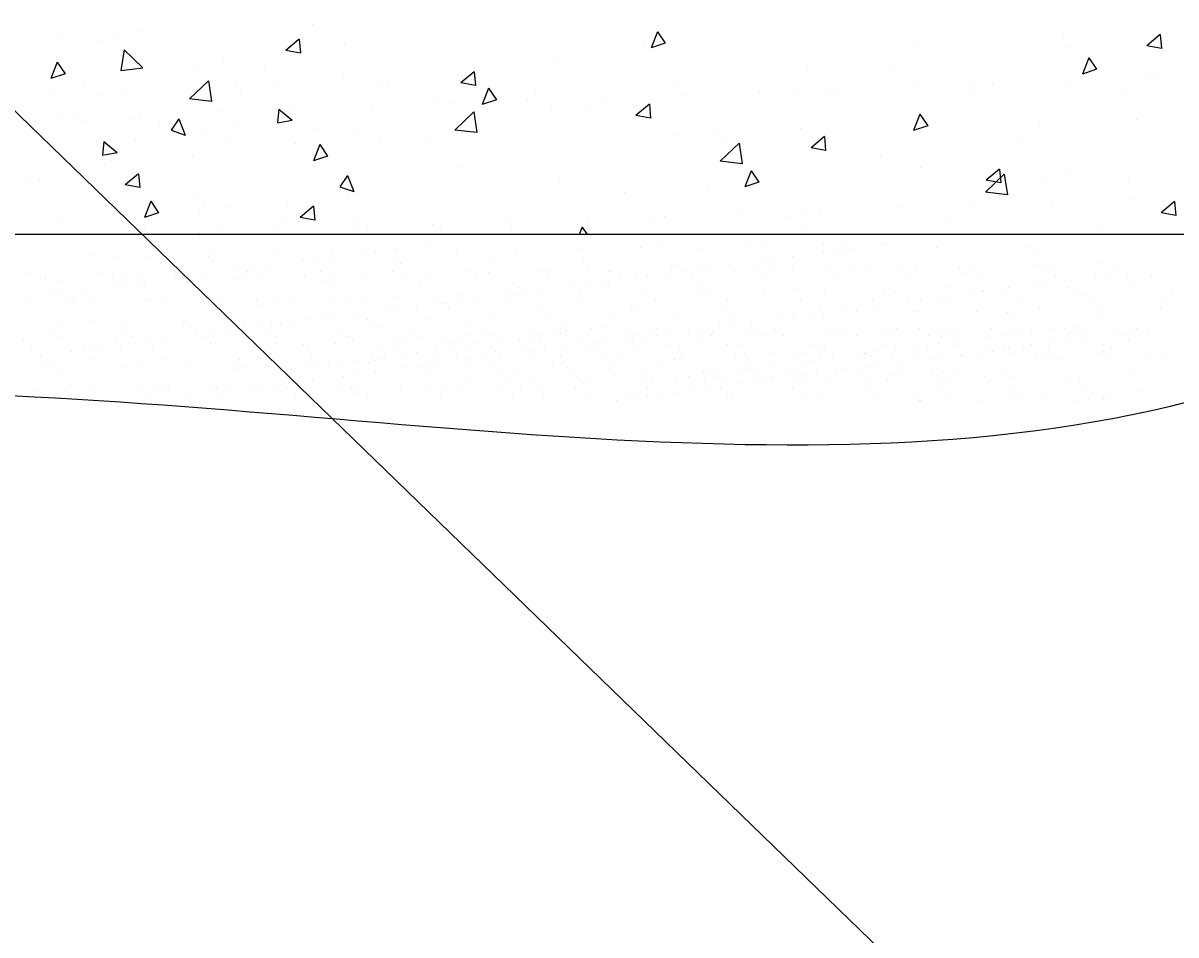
# Model space of a CAD drawing. Header units: millimetres. Extents: x 3165 to 3759, y 1184 to 1604.
# Drawn here: x 3429.65 to 3479.17, y 1354.75 to 1393.93 of the extents above; entities that cross this region are included whole.
import ezdxf

# ---------------------------------------------------------------- set-up
doc = ezdxf.new("R2010")
doc.units = ezdxf.units.MM
doc.layers.get('DEFPOINTS').update_dxf_attribs({"lineweight": 18})
doc.layers.add('1', color=1, linetype='Continuous', lineweight=18, true_color=0xff0000)
doc.layers.add('2', color=2, linetype='Continuous', lineweight=18, true_color=0xffff00)
doc.layers.add('LAYER2', color=2, linetype='Continuous', lineweight=25)
doc.styles.add('HZ', font='txt.shx', dxfattribs={"width": 0.67, "bigfont": 'hztxt.shx'})
doc.dimstyles.new('STANDARD$0', dxfattribs={"dimtxt": 3.5, "dimasz": 2.5, "dimexe": 1.25, "dimexo": 0.625, "dimtad": 1, "dimdec": 4, "dimdsep": 46, "dimtxsty": 'HZ', "dimcen": 2.5, "dimdle": 5, "dimadec": 0, "dimazin": 0, "dimtfac": 1, "dimtmove": 0, "dimatfit": 3, "dimfxl": 0, "dimtolj": 1, "dimlwd": -1, "dimlwe": -1, "dimarcsym": 0})

# ---------------------------------------------------------------- blocks, each defined once
blk = doc.blocks.new('*D50')
at = {"layer": 'DEFPOINTS', "color": 0, "transparency": 16777216}
for p in [(3461.165, 1404.864), (3480.84, 1384.817), (3507.28, 1384.817)]:
    blk.add_point(p, dxfattribs=at)
at = {"layer": 'LAYER2', "color": 0, "transparency": 16777216}
for p, q in [((3461.79, 1404.864), (3508.78, 1404.864)), ((3507.28, 1402.864), (3507.28, 1386.817)), ((3481.465, 1384.817), (3508.78, 1384.817))]:
    blk.add_line(p, q, dxfattribs=at)
for points in [[(3506.946, 1402.864), (3507.613, 1402.864), (3507.28, 1404.864)], [(3506.946, 1386.817), (3507.613, 1386.817), (3507.28, 1384.817)]]:
    blk.add_solid(points, dxfattribs=at)
at = {"layer": 'LAYER2', "color": 0, "transparency": 16777216, "insert": (3504.905, 1392.498), "char_height": 3.5, "attachment_point": 5, "rotation": 90, "style": 'HZ'}
blk.add_mtext('\\A1;600', dxfattribs=at)

msp = doc.modelspace()

# ---------------------------------------------------------------- linework, layer by layer
at = {"layer": '1'}
for p, q in [((3434.797, 1393.584), (3434.797, 1393.584)), ((3442.066, 1393.88), (3442.066, 1393.88)), ((3431.182, 1393.46), (3431.182, 1393.46)), ((3432.99, 1393.181), (3432.99, 1393.181)), ((3433.672, 1393.344), (3433.672, 1393.344)), ((3433.672, 1393.344), (3433.672, 1393.344)), ((3441.512, 1393.233), (3440.937, 1392.752)), ((3441.512, 1393.233), (3441.564, 1392.635)), ((3456.899, 1393.558), (3456.63, 1392.858)), ((3456.899, 1393.558), (3457.234, 1393.06)), ((3474.364, 1393.485), (3474.364, 1393.485)), ((3478.494, 1393.434), (3477.919, 1392.953)), ((3478.494, 1393.434), (3478.546, 1392.836)), ((3433.989, 1392.779), (3433.851, 1391.89)), ((3433.989, 1392.779), (3433.851, 1391.89)), ((3433.989, 1392.779), (3434.801, 1392)), ((3433.989, 1392.779), (3434.801, 1392)), ((3441.564, 1392.635), (3440.937, 1392.751)), ((3443.472, 1393.041), (3443.472, 1393.041)), ((3443.472, 1393.041), (3443.472, 1393.041)), ((3456.303, 1392.955), (3456.303, 1392.955)), ((3457.234, 1393.06), (3456.63, 1392.858)), ((3467.985, 1393.043), (3467.985, 1393.043)), ((3474.438, 1392.876), (3474.438, 1392.876)), ((3478.546, 1392.836), (3477.919, 1392.953)), ((3431.117, 1392.251), (3430.848, 1391.551)), ((3431.117, 1392.251), (3431.452, 1391.753)), ((3438.241, 1392.424), (3438.241, 1392.424)), ((3452.483, 1392.469), (3452.483, 1392.469)), ((3475.427, 1392.438), (3475.158, 1391.738)), ((3475.427, 1392.438), (3475.762, 1391.94)), ((3431.452, 1391.753), (3430.848, 1391.551)), ((3433.851, 1391.89), (3434.801, 1392)), ((3433.851, 1391.89), (3434.801, 1392)), ((3436.954, 1391.937), (3436.954, 1391.937)), ((3440.027, 1391.884), (3440.027, 1391.884)), ((3440.027, 1391.884), (3440.027, 1391.884)), ((3443.407, 1391.77), (3443.407, 1391.77)), ((3449.033, 1391.839), (3448.458, 1391.357)), ((3449.033, 1391.839), (3449.084, 1391.241)), ((3463.359, 1391.894), (3463.359, 1391.894)), ((3466.973, 1392.018), (3466.973, 1392.018)), ((3475.762, 1391.94), (3475.158, 1391.738)), ((3478.402, 1391.632), (3478.402, 1391.632)), ((3432.297, 1391.263), (3432.297, 1391.263)), ((3437.614, 1391.447), (3436.802, 1390.668)), ((3437.614, 1391.447), (3437.751, 1390.557)), ((3438.755, 1391.355), (3438.755, 1391.355)), ((3438.755, 1391.355), (3438.755, 1391.355)), ((3440.572, 1391.236), (3440.572, 1391.236)), ((3440.572, 1391.236), (3440.572, 1391.236)), ((3444.96, 1391.281), (3444.96, 1391.281)), ((3445.297, 1391.363), (3445.297, 1391.363)), ((3449.084, 1391.241), (3448.457, 1391.357)), ((3448.912, 1391.487), (3448.912, 1391.487)), ((3449.646, 1391.131), (3449.376, 1390.431)), ((3449.646, 1391.131), (3449.981, 1390.633)), ((3457.623, 1391.299), (3457.623, 1391.299)), ((3467.961, 1391.185), (3467.961, 1391.185)), ((3470.286, 1391.317), (3470.286, 1391.317)), ((3471.29, 1391.303), (3471.29, 1391.303)), ((3474.619, 1391.422), (3474.619, 1391.422)), ((3477.948, 1391.54), (3477.948, 1391.54)), ((3430.85, 1390.957), (3430.85, 1390.957)), ((3432.97, 1390.83), (3432.97, 1390.83)), ((3432.97, 1390.83), (3432.97, 1390.83)), ((3433.876, 1390.853), (3433.876, 1390.853)), ((3433.876, 1390.853), (3433.876, 1390.853)), ((3437.751, 1390.557), (3436.801, 1390.668)), ((3438.993, 1390.874), (3438.993, 1390.874)), ((3449.98, 1390.633), (3449.376, 1390.431)), ((3451.316, 1390.592), (3451.316, 1390.592)), ((3451.656, 1390.892), (3451.656, 1390.892)), ((3454.645, 1390.711), (3454.645, 1390.711)), ((3457.974, 1390.829), (3457.974, 1390.829)), ((3461.303, 1390.948), (3461.303, 1390.948)), ((3462.9, 1391.058), (3462.9, 1391.058)), ((3464.319, 1390.91), (3464.319, 1390.91)), ((3464.632, 1391.066), (3464.632, 1391.066)), ((3470.418, 1390.858), (3470.418, 1390.858)), ((3476.982, 1390.928), (3476.982, 1390.928)), ((3438, 1390.118), (3438, 1390.118)), ((3440.634, 1390.233), (3440.582, 1389.636)), ((3440.634, 1390.233), (3440.582, 1389.636)), ((3440.634, 1390.233), (3441.209, 1389.751)), ((3440.634, 1390.233), (3441.209, 1389.751)), ((3441.329, 1390.236), (3441.329, 1390.236)), ((3444.658, 1390.355), (3444.658, 1390.355)), ((3447.371, 1390.526), (3447.371, 1390.526)), ((3447.987, 1390.473), (3447.987, 1390.473)), ((3449.009, 1390.11), (3448.197, 1389.332)), ((3449.009, 1390.11), (3449.146, 1389.221)), ((3452.356, 1390.328), (3452.356, 1390.328)), ((3453.824, 1390.359), (3453.824, 1390.359)), ((3456.553, 1390.444), (3455.978, 1389.963)), ((3456.553, 1390.444), (3456.605, 1389.847)), ((3431.342, 1389.881), (3431.342, 1389.881)), ((3431.869, 1389.952), (3431.869, 1389.952)), ((3432.192, 1389.76), (3432.192, 1389.76)), ((3432.192, 1389.76), (3432.192, 1389.76)), ((3434.295, 1389.797), (3434.295, 1389.797)), ((3434.671, 1389.999), (3434.671, 1389.999)), ((3435.521, 1389.639), (3435.521, 1389.639)), ((3435.521, 1389.639), (3435.521, 1389.639)), ((3436.341, 1389.819), (3436.006, 1389.321)), ((3436.341, 1389.819), (3436.006, 1389.321)), ((3436.341, 1389.819), (3436.61, 1389.118)), ((3436.341, 1389.819), (3436.61, 1389.118)), ((3440.582, 1389.636), (3441.209, 1389.751)), ((3440.582, 1389.636), (3441.209, 1389.751)), ((3456.605, 1389.846), (3455.978, 1389.963)), ((3468.174, 1390.011), (3467.904, 1389.311)), ((3468.174, 1390.011), (3468.509, 1389.514)), ((3473.318, 1389.647), (3473.318, 1389.647)), ((3477.474, 1389.798), (3477.474, 1389.798)), ((3436.006, 1389.321), (3436.61, 1389.118)), ((3436.006, 1389.321), (3436.61, 1389.118)), ((3437.411, 1389.246), (3437.411, 1389.246)), ((3437.411, 1389.246), (3437.411, 1389.246)), ((3438.85, 1389.517), (3438.85, 1389.517)), ((3438.85, 1389.517), (3438.85, 1389.517)), ((3442.179, 1389.395), (3442.179, 1389.395)), ((3442.179, 1389.395), (3442.179, 1389.395)), ((3443.865, 1389.408), (3443.865, 1389.408)), ((3443.865, 1389.408), (3443.865, 1389.408)), ((3443.971, 1389.254), (3443.971, 1389.254)), ((3443.971, 1389.254), (3443.971, 1389.254)), ((3449.146, 1389.221), (3448.197, 1389.332)), ((3457.789, 1389.115), (3457.789, 1389.115)), ((3459.412, 1389.267), (3459.412, 1389.267)), ((3463.027, 1389.391), (3463.027, 1389.391)), ((3468.509, 1389.514), (3467.904, 1389.311)), ((3433.113, 1388.846), (3433.06, 1388.248)), ((3433.113, 1388.846), (3433.06, 1388.248)), ((3433.113, 1388.846), (3433.687, 1388.364)), ((3433.113, 1388.846), (3433.687, 1388.364)), ((3434.491, 1388.865), (3434.491, 1388.865)), ((3438.377, 1388.84), (3438.377, 1388.84)), ((3438.377, 1388.84), (3438.377, 1388.84)), ((3441.351, 1388.736), (3441.351, 1388.736)), ((3442.392, 1388.705), (3442.122, 1388.005)), ((3442.392, 1388.705), (3442.727, 1388.207)), ((3444.965, 1388.86), (3444.965, 1388.86)), ((3447.153, 1388.883), (3447.153, 1388.883)), ((3460.404, 1388.774), (3459.592, 1387.996)), ((3459.816, 1388.901), (3459.816, 1388.901)), ((3460.404, 1388.774), (3460.541, 1387.885)), ((3464.074, 1389.05), (3463.499, 1388.568)), ((3464.074, 1389.05), (3464.126, 1388.452)), ((3464.242, 1388.948), (3464.242, 1388.948)), ((3472.479, 1388.919), (3472.479, 1388.919)), ((3433.06, 1388.248), (3433.687, 1388.364)), ((3433.06, 1388.248), (3433.687, 1388.364)), ((3433.3, 1388.327), (3433.3, 1388.327)), ((3433.3, 1388.327), (3433.3, 1388.327)), ((3436.914, 1388.199), (3436.914, 1388.199)), ((3436.914, 1388.199), (3436.914, 1388.199)), ((3442.727, 1388.207), (3442.122, 1388.004)), ((3442.286, 1388.541), (3442.286, 1388.541)), ((3464.125, 1388.452), (3463.499, 1388.568)), ((3466.471, 1388.231), (3466.471, 1388.231)), ((3433.21, 1387.842), (3433.21, 1387.842)), ((3433.446, 1388.006), (3433.446, 1388.006)), ((3433.446, 1388.006), (3433.446, 1388.006)), ((3448.41, 1387.701), (3448.41, 1387.701)), ((3460.541, 1387.884), (3459.592, 1387.996)), ((3468.206, 1387.704), (3468.206, 1387.704)), ((3471.594, 1387.655), (3471.02, 1387.174)), ((3471.594, 1387.655), (3471.646, 1387.058)), ((3429.854, 1387.17), (3429.854, 1387.17)), ((3429.854, 1387.17), (3429.854, 1387.17)), ((3430.348, 1387.17), (3430.348, 1387.17)), ((3434.612, 1387.454), (3434.037, 1386.973)), ((3434.612, 1387.454), (3434.664, 1386.857)), ((3443.593, 1387.385), (3443.257, 1386.888)), ((3443.593, 1387.385), (3443.257, 1386.888)), ((3443.593, 1387.385), (3443.862, 1386.685)), ((3443.593, 1387.385), (3443.862, 1386.685)), ((3452.704, 1387.13), (3452.704, 1387.13)), ((3460.92, 1387.585), (3460.651, 1386.885)), ((3460.92, 1387.585), (3461.255, 1387.087)), ((3471.799, 1387.438), (3470.987, 1386.66)), ((3471.646, 1387.058), (3471.019, 1387.174)), ((3471.799, 1387.438), (3471.937, 1386.548)), ((3473.527, 1387.171), (3473.527, 1387.171)), ((3474.659, 1387.537), (3474.659, 1387.537)), ((3477.142, 1387.295), (3477.142, 1387.295)), ((3434.664, 1386.856), (3434.037, 1386.973)), ((3443.257, 1386.888), (3443.862, 1386.685)), ((3443.257, 1386.888), (3443.862, 1386.685)), ((3455.466, 1386.64), (3455.466, 1386.64)), ((3459.08, 1386.764), (3459.08, 1386.764)), ((3461.255, 1387.087), (3460.65, 1386.885)), ((3471.937, 1386.548), (3470.987, 1386.66)), ((3435.138, 1386.278), (3434.869, 1385.578)), ((3435.138, 1386.278), (3435.473, 1385.78)), ((3437.175, 1386.598), (3437.175, 1386.598)), ((3441.019, 1386.233), (3441.019, 1386.233)), ((3443.628, 1386.431), (3443.628, 1386.431)), ((3473.865, 1386.229), (3473.865, 1386.229)), ((3477.194, 1386.347), (3477.194, 1386.347)), ((3479.115, 1386.261), (3478.54, 1385.78)), ((3478.623, 1386.293), (3478.623, 1386.293)), ((3479.115, 1386.261), (3479.167, 1385.663)), ((3435.473, 1385.78), (3434.869, 1385.578)), ((3437.244, 1385.696), (3437.244, 1385.696)), ((3437.244, 1385.696), (3437.244, 1385.696)), ((3437.404, 1386.109), (3437.404, 1386.109)), ((3438.529, 1386.017), (3438.529, 1386.017)), ((3438.529, 1386.017), (3438.529, 1386.017)), ((3442.133, 1386.06), (3441.558, 1385.578)), ((3442.133, 1386.06), (3442.185, 1385.462)), ((3460.549, 1385.755), (3460.549, 1385.755)), ((3463.121, 1385.719), (3463.121, 1385.719)), ((3463.878, 1385.873), (3463.878, 1385.873)), ((3467.207, 1385.992), (3467.207, 1385.992)), ((3470.536, 1386.11), (3470.536, 1386.11)), ((3479.167, 1385.663), (3478.54, 1385.779)), ((3431.291, 1385.433), (3431.291, 1385.433)), ((3440.858, 1385.569), (3440.858, 1385.569)), ((3440.858, 1385.569), (3440.858, 1385.569)), ((3442.184, 1385.462), (3441.558, 1385.578)), ((3441.573, 1385.404), (3441.573, 1385.404)), ((3441.573, 1385.404), (3441.573, 1385.404)), ((3443.903, 1385.162), (3443.903, 1385.162)), ((3443.954, 1385.45), (3443.954, 1385.45)), ((3447.232, 1385.28), (3447.232, 1385.28)), ((3447.592, 1385.188), (3447.592, 1385.188)), ((3450.561, 1385.399), (3450.561, 1385.399)), ((3453.666, 1385.158), (3453.545, 1384.842)), ((3453.666, 1385.158), (3453.879, 1384.842)), ((3453.891, 1385.517), (3453.891, 1385.517)), ((3456.617, 1385.468), (3456.617, 1385.468)), ((3457.22, 1385.636), (3457.22, 1385.636)), ((3462.525, 1385.604), (3462.525, 1385.604)), ((3469.279, 1385.486), (3469.279, 1385.486)), ((3379.36, 1384.864), (3444.942, 1384.864)), ((3379.36, 1384.864), (3480.84, 1384.864)), ((3434.877, 1385.021), (3434.877, 1385.021)), ((3434.877, 1385.021), (3434.877, 1385.021)), ((3437.245, 1384.925), (3437.245, 1384.925)), ((3437.987, 1385.043), (3437.987, 1385.043)), ((3440.574, 1385.043), (3440.574, 1385.043)), ((3444.463, 1385.074), (3444.463, 1385.074)), ((3450.65, 1385.061), (3450.65, 1385.061)), ((3454.045, 1385.02), (3454.045, 1385.02)), ((3463.312, 1385.079), (3463.312, 1385.079)), ((3475.975, 1385.097), (3475.975, 1385.097))]:
    msp.add_line(p, q, dxfattribs=at)
at = {"layer": '2', "ltscale": 0.5}
msp.add_line((3400.192, 1418.309), (3478.132, 1342.834), dxfattribs=at)
at = {"layer": '2'}
for p, q in [((3445.617, 1384.228), (3445.617, 1384.228)), ((3445.617, 1384.228), (3445.617, 1384.228)), ((3446.975, 1384.407), (3446.975, 1384.407)), ((3448.279, 1384.157), (3448.279, 1384.157)), ((3448.279, 1384.157), (3448.279, 1384.157)), ((3453.538, 1384.242), (3453.538, 1384.242)), ((3453.538, 1384.242), (3453.538, 1384.242)), ((3456.156, 1384.275), (3456.156, 1384.275)), ((3456.156, 1384.275), (3456.156, 1384.275)), ((3456.933, 1384.342), (3456.933, 1384.342)), ((3456.933, 1384.342), (3456.933, 1384.342)), ((3458.714, 1384.263), (3458.714, 1384.263)), ((3458.714, 1384.263), (3458.714, 1384.263)), ((3460.809, 1384.422), (3460.809, 1384.422)), ((3461.415, 1384.36), (3461.415, 1384.36)), ((3464.032, 1384.394), (3464.032, 1384.394)), ((3464.81, 1384.388), (3464.81, 1384.388)), ((3464.994, 1384.219), (3464.994, 1384.219)), ((3464.994, 1384.219), (3464.994, 1384.219)), ((3465.381, 1384.241), (3465.381, 1384.241)), ((3465.381, 1384.241), (3465.381, 1384.241)), ((3466.59, 1384.381), (3466.59, 1384.381)), ((3466.739, 1384.42), (3466.739, 1384.42)), ((3468.871, 1384.3), (3468.871, 1384.3)), ((3468.871, 1384.3), (3468.871, 1384.3)), ((3472.872, 1384.265), (3472.872, 1384.265)), ((3472.872, 1384.265), (3472.872, 1384.265)), ((3432.526, 1383.92), (3432.526, 1383.92)), ((3432.526, 1383.92), (3432.526, 1383.92)), ((3433.617, 1383.913), (3433.617, 1383.913)), ((3433.617, 1383.913), (3433.617, 1383.913)), ((3435.084, 1383.908), (3435.084, 1383.908)), ((3435.084, 1383.908), (3435.084, 1383.908)), ((3437.618, 1383.879), (3437.618, 1383.879)), ((3437.618, 1383.879), (3437.618, 1383.879)), ((3437.785, 1384.005), (3437.785, 1384.005)), ((3437.785, 1384.005), (3437.785, 1384.005)), ((3437.803, 1383.71), (3437.803, 1383.71)), ((3437.803, 1383.71), (3437.803, 1383.71)), ((3440.403, 1384.038), (3440.403, 1384.038)), ((3440.403, 1384.038), (3440.403, 1384.038)), ((3441.592, 1383.698), (3441.592, 1383.698)), ((3441.592, 1383.698), (3441.592, 1383.698)), ((3441.679, 1383.79), (3441.679, 1383.79)), ((3441.679, 1383.79), (3441.679, 1383.79)), ((3442.112, 1383.766), (3442.112, 1383.766)), ((3442.112, 1383.766), (3442.112, 1383.766)), ((3442.925, 1383.874), (3442.925, 1383.874)), ((3442.925, 1383.874), (3442.925, 1383.874)), ((3442.961, 1384.026), (3442.961, 1384.026)), ((3442.961, 1384.026), (3442.961, 1384.026)), ((3444.283, 1384.052), (3444.283, 1384.052)), ((3444.283, 1384.052), (3444.283, 1384.052)), ((3444.804, 1384.121), (3444.804, 1384.121)), ((3444.804, 1384.121), (3444.804, 1384.121)), ((3445.661, 1384.123), (3445.661, 1384.123)), ((3445.661, 1384.123), (3445.661, 1384.123)), ((3445.68, 1383.756), (3445.68, 1383.756)), ((3445.68, 1383.756), (3445.68, 1383.756)), ((3449.741, 1383.667), (3449.741, 1383.667)), ((3449.741, 1383.667), (3449.741, 1383.667)), ((3450.837, 1384.145), (3450.837, 1384.145)), ((3450.837, 1384.145), (3450.837, 1384.145)), ((3461.356, 1383.711), (3461.356, 1383.711)), ((3461.356, 1383.711), (3461.356, 1383.711)), ((3461.876, 1383.779), (3461.876, 1383.779)), ((3461.876, 1383.779), (3461.876, 1383.779)), ((3462.689, 1383.886), (3462.689, 1383.886)), ((3462.689, 1383.886), (3462.689, 1383.886)), ((3464.048, 1384.065), (3464.048, 1384.065)), ((3464.048, 1384.065), (3464.048, 1384.065)), ((3464.568, 1384.134), (3464.568, 1384.134)), ((3464.568, 1384.134), (3464.568, 1384.134)), ((3473.056, 1384.096), (3473.056, 1384.096)), ((3473.056, 1384.096), (3473.056, 1384.096)), ((3429.962, 1383.223), (3429.962, 1383.223)), ((3433.076, 1383.228), (3433.076, 1383.228)), ((3436.19, 1383.234), (3436.19, 1383.234)), ((3437.541, 1383.165), (3437.541, 1383.165)), ((3438.9, 1383.344), (3438.9, 1383.344)), ((3439.304, 1383.24), (3439.304, 1383.24)), ((3439.42, 1383.412), (3439.42, 1383.412)), ((3440.233, 1383.519), (3440.233, 1383.519)), ((3442.418, 1383.245), (3442.418, 1383.245)), ((3445.533, 1383.251), (3445.533, 1383.251)), ((3445.865, 1383.587), (3445.865, 1383.587)), ((3445.865, 1383.587), (3445.865, 1383.587)), ((3448.647, 1383.257), (3448.647, 1383.257)), ((3449.631, 1383.219), (3449.631, 1383.219)), ((3451.761, 1383.262), (3451.761, 1383.262)), ((3452.249, 1383.253), (3452.249, 1383.253)), ((3453.742, 1383.633), (3453.742, 1383.633)), ((3453.742, 1383.633), (3453.742, 1383.633)), ((3453.926, 1383.464), (3453.926, 1383.464)), ((3454.807, 1383.24), (3454.807, 1383.24)), ((3454.875, 1383.268), (3454.875, 1383.268)), ((3457.306, 1383.178), (3457.306, 1383.178)), ((3457.508, 1383.338), (3457.508, 1383.338)), ((3457.803, 1383.545), (3457.803, 1383.545)), ((3457.803, 1383.545), (3457.803, 1383.545)), ((3457.989, 1383.274), (3457.989, 1383.274)), ((3458.664, 1383.356), (3458.664, 1383.356)), ((3459.185, 1383.425), (3459.185, 1383.425)), ((3459.998, 1383.532), (3459.998, 1383.532)), ((3460.125, 1383.371), (3460.125, 1383.371)), ((3461.103, 1383.279), (3461.103, 1383.279)), ((3461.804, 1383.51), (3461.804, 1383.51)), ((3461.988, 1383.341), (3461.988, 1383.341)), ((3462.684, 1383.359), (3462.684, 1383.359)), ((3464.217, 1383.285), (3464.217, 1383.285)), ((3465.384, 1383.456), (3465.384, 1383.456)), ((3465.864, 1383.422), (3465.864, 1383.422)), ((3467.332, 1383.291), (3467.332, 1383.291)), ((3468.002, 1383.489), (3468.002, 1383.489)), ((3469.866, 1383.388), (3469.866, 1383.388)), ((3470.05, 1383.219), (3470.05, 1383.219)), ((3470.446, 1383.296), (3470.446, 1383.296)), ((3470.56, 1383.477), (3470.56, 1383.477)), ((3473.261, 1383.575), (3473.261, 1383.575)), ((3473.261, 1383.575), (3473.261, 1383.575)), ((3473.56, 1383.302), (3473.56, 1383.302)), ((3473.926, 1383.299), (3473.926, 1383.299)), ((3475.879, 1383.608), (3475.879, 1383.608)), ((3475.879, 1383.608), (3475.879, 1383.608)), ((3476.674, 1383.308), (3476.674, 1383.308)), ((3477.07, 1383.191), (3477.07, 1383.191)), ((3430.384, 1382.954), (3430.384, 1382.954)), ((3430.611, 1383.035), (3430.611, 1383.035)), ((3431.177, 1382.885), (3431.177, 1382.885)), ((3433.498, 1382.96), (3433.498, 1382.96)), ((3433.878, 1382.982), (3433.878, 1382.982)), ((3434.037, 1382.703), (3434.037, 1382.703)), ((3434.612, 1383.001), (3434.612, 1383.001)), ((3434.797, 1382.832), (3434.797, 1382.832)), ((3434.85, 1382.81), (3434.85, 1382.81)), ((3436.208, 1382.989), (3436.208, 1382.989)), ((3436.496, 1383.016), (3436.496, 1383.016)), ((3436.612, 1382.965), (3436.612, 1382.965)), ((3436.728, 1383.058), (3436.728, 1383.058)), ((3438.673, 1382.913), (3438.673, 1382.913)), ((3439.054, 1383.003), (3439.054, 1383.003)), ((3439.726, 1382.971), (3439.726, 1382.971)), ((3441.755, 1383.101), (3441.755, 1383.101)), ((3442.674, 1382.878), (3442.674, 1382.878)), ((3442.84, 1382.977), (3442.84, 1382.977)), ((3442.858, 1382.709), (3442.858, 1382.709)), ((3444.372, 1383.134), (3444.372, 1383.134)), ((3445.954, 1382.982), (3445.954, 1382.982)), ((3446.735, 1382.79), (3446.735, 1382.79)), ((3446.93, 1383.122), (3446.93, 1383.122)), ((3449.068, 1382.988), (3449.068, 1382.988)), ((3450.736, 1382.755), (3450.736, 1382.755)), ((3452.183, 1382.994), (3452.183, 1382.994)), ((3453.801, 1382.716), (3453.801, 1382.716)), ((3454.614, 1382.823), (3454.614, 1382.823)), ((3454.796, 1382.667), (3454.796, 1382.667)), ((3455.297, 1382.999), (3455.297, 1382.999)), ((3455.972, 1383.002), (3455.972, 1383.002)), ((3456.493, 1383.071), (3456.493, 1383.071)), ((3458.411, 1383.005), (3458.411, 1383.005)), ((3461.525, 1383.011), (3461.525, 1383.011)), ((3464.639, 1383.016), (3464.639, 1383.016)), ((3467.753, 1383.022), (3467.753, 1383.022)), ((3470.867, 1383.028), (3470.867, 1383.028)), ((3473.566, 1382.729), (3473.566, 1382.729)), ((3473.981, 1383.033), (3473.981, 1383.033)), ((3474.379, 1382.836), (3474.379, 1382.836)), ((3475.737, 1383.015), (3475.737, 1383.015)), ((3476.257, 1383.084), (3476.257, 1383.084)), ((3477.096, 1383.039), (3477.096, 1383.039)), ((3477.231, 1382.67), (3477.231, 1382.67)), ((3478.112, 1383.096), (3478.112, 1383.096)), ((3430.824, 1382.28), (3430.824, 1382.28)), ((3431.345, 1382.349), (3431.345, 1382.349)), ((3432.158, 1382.456), (3432.158, 1382.456)), ((3433.516, 1382.635), (3433.516, 1382.635)), ((3445.724, 1382.197), (3445.724, 1382.197)), ((3448.342, 1382.23), (3448.342, 1382.23)), ((3450.589, 1382.293), (3450.589, 1382.293)), ((3450.9, 1382.218), (3450.9, 1382.218)), ((3450.92, 1382.587), (3450.92, 1382.587)), ((3451.109, 1382.362), (3451.109, 1382.362)), ((3451.922, 1382.469), (3451.922, 1382.469)), ((3453.281, 1382.648), (3453.281, 1382.648)), ((3453.601, 1382.315), (3453.601, 1382.315)), ((3456.219, 1382.348), (3456.219, 1382.348)), ((3458.777, 1382.336), (3458.777, 1382.336)), ((3458.798, 1382.633), (3458.798, 1382.633)), ((3458.982, 1382.464), (3458.982, 1382.464)), ((3461.478, 1382.433), (3461.478, 1382.433)), ((3462.858, 1382.544), (3462.858, 1382.544)), ((3464.095, 1382.467), (3464.095, 1382.467)), ((3466.653, 1382.455), (3466.653, 1382.455)), ((3466.86, 1382.51), (3466.86, 1382.51)), ((3467.044, 1382.341), (3467.044, 1382.341)), ((3469.354, 1382.552), (3469.354, 1382.552)), ((3470.353, 1382.306), (3470.353, 1382.306)), ((3470.874, 1382.375), (3470.874, 1382.375)), ((3470.92, 1382.421), (3470.92, 1382.421)), ((3471.687, 1382.482), (3471.687, 1382.482)), ((3471.972, 1382.585), (3471.972, 1382.585)), ((3473.045, 1382.661), (3473.045, 1382.661)), ((3474.53, 1382.573), (3474.53, 1382.573)), ((3474.922, 1382.387), (3474.922, 1382.387)), ((3475.106, 1382.218), (3475.106, 1382.218)), ((3478.982, 1382.299), (3478.982, 1382.299)), ((3429.971, 1381.96), (3429.971, 1381.96)), ((3431.606, 1382.123), (3431.606, 1382.123)), ((3431.79, 1381.954), (3431.79, 1381.954)), ((3431.902, 1381.987), (3431.902, 1381.987)), ((3432.589, 1381.993), (3432.589, 1381.993)), ((3435.016, 1381.993), (3435.016, 1381.993)), ((3435.147, 1381.981), (3435.147, 1381.981)), ((3435.667, 1382.035), (3435.667, 1382.035)), ((3437.848, 1382.078), (3437.848, 1382.078)), ((3438.13, 1381.998), (3438.13, 1381.998)), ((3439.668, 1382.001), (3439.668, 1382.001)), ((3439.852, 1381.832), (3439.852, 1381.832)), ((3440.465, 1382.112), (3440.465, 1382.112)), ((3441.244, 1382.004), (3441.244, 1382.004)), ((3443.024, 1382.099), (3443.024, 1382.099)), ((3443.728, 1381.912), (3443.728, 1381.912)), ((3444.358, 1382.01), (3444.358, 1382.01)), ((3446.539, 1381.76), (3446.539, 1381.76)), ((3447.472, 1382.015), (3447.472, 1382.015)), ((3447.73, 1381.878), (3447.73, 1381.878)), ((3447.897, 1381.939), (3447.897, 1381.939)), ((3447.914, 1381.709), (3447.914, 1381.709)), ((3448.418, 1382.007), (3448.418, 1382.007)), ((3449.231, 1382.115), (3449.231, 1382.115)), ((3450.586, 1382.021), (3450.586, 1382.021)), ((3451.79, 1381.789), (3451.79, 1381.789)), ((3453.701, 1382.027), (3453.701, 1382.027)), ((3455.792, 1381.755), (3455.792, 1381.755)), ((3456.815, 1382.032), (3456.815, 1382.032)), ((3459.929, 1382.038), (3459.929, 1382.038)), ((3463.043, 1382.044), (3463.043, 1382.044)), ((3466.157, 1382.049), (3466.157, 1382.049)), ((3466.303, 1381.773), (3466.303, 1381.773)), ((3467.661, 1381.952), (3467.661, 1381.952)), ((3468.182, 1382.02), (3468.182, 1382.02)), ((3468.995, 1382.127), (3468.995, 1382.127)), ((3469.271, 1382.055), (3469.271, 1382.055)), ((3472.385, 1382.061), (3472.385, 1382.061)), ((3475.5, 1382.066), (3475.5, 1382.066)), ((3475.942, 1381.681), (3475.942, 1381.681)), ((3478.614, 1382.072), (3478.614, 1382.072)), ((3442.514, 1381.23), (3442.514, 1381.23)), ((3443.034, 1381.299), (3443.034, 1381.299)), ((3443.847, 1381.406), (3443.847, 1381.406)), ((3444.435, 1381.207), (3444.435, 1381.207)), ((3445.205, 1381.585), (3445.205, 1381.585)), ((3445.726, 1381.653), (3445.726, 1381.653)), ((3446.993, 1381.195), (3446.993, 1381.195)), ((3449.694, 1381.292), (3449.694, 1381.292)), ((3452.312, 1381.326), (3452.312, 1381.326)), ((3454.87, 1381.314), (3454.87, 1381.314)), ((3455.976, 1381.586), (3455.976, 1381.586)), ((3457.571, 1381.411), (3457.571, 1381.411)), ((3459.852, 1381.667), (3459.852, 1381.667)), ((3460.188, 1381.444), (3460.188, 1381.444)), ((3462.278, 1381.243), (3462.278, 1381.243)), ((3462.747, 1381.432), (3462.747, 1381.432)), ((3462.798, 1381.312), (3462.798, 1381.312)), ((3463.611, 1381.419), (3463.611, 1381.419)), ((3463.854, 1381.632), (3463.854, 1381.632)), ((3464.038, 1381.463), (3464.038, 1381.463)), ((3464.97, 1381.597), (3464.97, 1381.597)), ((3465.447, 1381.529), (3465.447, 1381.529)), ((3465.49, 1381.666), (3465.49, 1381.666)), ((3467.914, 1381.544), (3467.914, 1381.544)), ((3468.065, 1381.563), (3468.065, 1381.563)), ((3470.623, 1381.55), (3470.623, 1381.55)), ((3471.916, 1381.509), (3471.916, 1381.509)), ((3472.1, 1381.34), (3472.1, 1381.34)), ((3473.324, 1381.648), (3473.324, 1381.648)), ((3475.976, 1381.421), (3475.976, 1381.421)), ((3478.5, 1381.669), (3478.5, 1381.669)), ((3430.769, 1380.719), (3430.769, 1380.719)), ((3431.24, 1380.958), (3431.24, 1380.958)), ((3432.66, 1381.157), (3432.66, 1381.157)), ((3433.884, 1380.724), (3433.884, 1380.724)), ((3433.941, 1381.056), (3433.941, 1381.056)), ((3436.559, 1381.089), (3436.559, 1381.089)), ((3436.662, 1381.123), (3436.662, 1381.123)), ((3436.846, 1380.954), (3436.846, 1380.954)), ((3436.998, 1380.73), (3436.998, 1380.73)), ((3438.463, 1380.697), (3438.463, 1380.697)), ((3439.117, 1381.077), (3439.117, 1381.077)), ((3439.822, 1380.876), (3439.822, 1380.876)), ((3440.112, 1380.736), (3440.112, 1380.736)), ((3440.342, 1380.944), (3440.342, 1380.944)), ((3440.722, 1381.034), (3440.722, 1381.034)), ((3441.155, 1381.051), (3441.155, 1381.051)), ((3441.818, 1381.174), (3441.818, 1381.174)), ((3443.226, 1380.741), (3443.226, 1380.741)), ((3444.724, 1381), (3444.724, 1381)), ((3444.908, 1380.831), (3444.908, 1380.831)), ((3446.34, 1380.747), (3446.34, 1380.747)), ((3448.784, 1380.912), (3448.784, 1380.912)), ((3449.454, 1380.753), (3449.454, 1380.753)), ((3452.568, 1380.758), (3452.568, 1380.758)), ((3452.786, 1380.877), (3452.786, 1380.877)), ((3452.97, 1380.708), (3452.97, 1380.708)), ((3454.089, 1380.787), (3454.089, 1380.787)), ((3454.61, 1380.855), (3454.61, 1380.855)), ((3455.683, 1380.764), (3455.683, 1380.764)), ((3456.846, 1380.789), (3456.846, 1380.789)), ((3458.228, 1380.71), (3458.228, 1380.71)), ((3458.797, 1380.77), (3458.797, 1380.77)), ((3459.586, 1380.889), (3459.586, 1380.889)), ((3460.107, 1380.957), (3460.107, 1380.957)), ((3460.848, 1380.754), (3460.848, 1380.754)), ((3460.92, 1381.064), (3460.92, 1381.064)), ((3461.911, 1380.775), (3461.911, 1380.775)), ((3464.538, 1380.75), (3464.538, 1380.75)), ((3465.025, 1380.781), (3465.025, 1380.781)), ((3467.102, 1380.782), (3467.102, 1380.782)), ((3467.156, 1380.784), (3467.156, 1380.784)), ((3468.139, 1380.787), (3468.139, 1380.787)), ((3469.714, 1380.772), (3469.714, 1380.772)), ((3471.253, 1380.792), (3471.253, 1380.792)), ((3473.854, 1380.8), (3473.854, 1380.8)), ((3474.367, 1380.798), (3474.367, 1380.798)), ((3474.979, 1380.828), (3474.979, 1380.828)), ((3477.294, 1380.743), (3477.294, 1380.743)), ((3477.482, 1380.804), (3477.482, 1380.804)), ((3477.992, 1380.723), (3477.992, 1380.723)), ((3429.654, 1380.28), (3429.654, 1380.28)), ((3431.191, 1380.45), (3431.191, 1380.45)), ((3433.656, 1380.245), (3433.656, 1380.245)), ((3434.305, 1380.456), (3434.305, 1380.456)), ((3434.959, 1380.236), (3434.959, 1380.236)), ((3435.772, 1380.343), (3435.772, 1380.343)), ((3437.13, 1380.521), (3437.13, 1380.521)), ((3437.419, 1380.461), (3437.419, 1380.461)), ((3437.65, 1380.59), (3437.65, 1380.59)), ((3440.534, 1380.467), (3440.534, 1380.467)), ((3443.526, 1380.429), (3443.526, 1380.429)), ((3443.648, 1380.473), (3443.648, 1380.473)), ((3443.786, 1380.353), (3443.786, 1380.353)), ((3445.787, 1380.27), (3445.787, 1380.27)), ((3446.084, 1380.416), (3446.084, 1380.416)), ((3446.762, 1380.478), (3446.762, 1380.478)), ((3447.788, 1380.319), (3447.788, 1380.319)), ((3448.405, 1380.303), (3448.405, 1380.303)), ((3448.785, 1380.514), (3448.785, 1380.514)), ((3449.876, 1380.484), (3449.876, 1380.484)), ((3450.039, 1380.254), (3450.039, 1380.254)), ((3450.963, 1380.291), (3450.963, 1380.291)), ((3451.397, 1380.433), (3451.397, 1380.433)), ((3451.402, 1380.547), (3451.402, 1380.547)), ((3451.848, 1380.23), (3451.848, 1380.23)), ((3451.918, 1380.501), (3451.918, 1380.501)), ((3452.731, 1380.608), (3452.731, 1380.608)), ((3452.99, 1380.49), (3452.99, 1380.49)), ((3453.664, 1380.388), (3453.664, 1380.388)), ((3453.96, 1380.535), (3453.96, 1380.535)), ((3454.723, 1380.248), (3454.723, 1380.248)), ((3455.536, 1380.356), (3455.536, 1380.356)), ((3455.849, 1380.196), (3455.849, 1380.196)), ((3456.104, 1380.495), (3456.104, 1380.495)), ((3456.282, 1380.422), (3456.282, 1380.422)), ((3456.661, 1380.632), (3456.661, 1380.632)), ((3456.894, 1380.534), (3456.894, 1380.534)), ((3457.415, 1380.603), (3457.415, 1380.603)), ((3458.84, 1380.409), (3458.84, 1380.409)), ((3459.218, 1380.501), (3459.218, 1380.501)), ((3459.279, 1380.665), (3459.279, 1380.665)), ((3461.032, 1380.586), (3461.032, 1380.586)), ((3461.541, 1380.507), (3461.541, 1380.507)), ((3461.837, 1380.653), (3461.837, 1380.653)), ((3462.333, 1380.507), (3462.333, 1380.507)), ((3464.158, 1380.54), (3464.158, 1380.54)), ((3464.908, 1380.666), (3464.908, 1380.666)), ((3465.447, 1380.512), (3465.447, 1380.512)), ((3466.716, 1380.528), (3466.716, 1380.528)), ((3468.561, 1380.518), (3468.561, 1380.518)), ((3468.909, 1380.632), (3468.909, 1380.632)), ((3469.094, 1380.463), (3469.094, 1380.463)), ((3469.417, 1380.625), (3469.417, 1380.625)), ((3469.803, 1380.267), (3469.803, 1380.267)), ((3471.162, 1380.445), (3471.162, 1380.445)), ((3471.675, 1380.524), (3471.675, 1380.524)), ((3471.682, 1380.514), (3471.682, 1380.514)), ((3472.035, 1380.658), (3472.035, 1380.658)), ((3472.495, 1380.621), (3472.495, 1380.621)), ((3472.97, 1380.543), (3472.97, 1380.543)), ((3473.967, 1380.193), (3473.967, 1380.193)), ((3474.488, 1380.261), (3474.488, 1380.261)), ((3474.593, 1380.646), (3474.593, 1380.646)), ((3474.789, 1380.529), (3474.789, 1380.529)), ((3475.164, 1380.659), (3475.164, 1380.659)), ((3475.301, 1380.368), (3475.301, 1380.368)), ((3476.659, 1380.547), (3476.659, 1380.547)), ((3476.971, 1380.509), (3476.971, 1380.509)), ((3477.156, 1380.34), (3477.156, 1380.34)), ((3477.179, 1380.616), (3477.179, 1380.616)), ((3477.903, 1380.535), (3477.903, 1380.535)), ((3430.034, 1380.033), (3430.034, 1380.033)), ((3431.746, 1379.813), (3431.746, 1379.813)), ((3432.267, 1379.881), (3432.267, 1379.881)), ((3432.652, 1380.066), (3432.652, 1380.066)), ((3433.08, 1379.988), (3433.08, 1379.988)), ((3433.84, 1380.076), (3433.84, 1380.076)), ((3434.438, 1380.167), (3434.438, 1380.167)), ((3435.21, 1380.054), (3435.21, 1380.054)), ((3437.716, 1380.157), (3437.716, 1380.157)), ((3437.911, 1380.151), (3437.911, 1380.151)), ((3440.528, 1380.185), (3440.528, 1380.185)), ((3441.718, 1380.122), (3441.718, 1380.122)), ((3441.824, 1380.071), (3441.824, 1380.071)), ((3441.902, 1379.953), (3441.902, 1379.953)), ((3443.087, 1380.172), (3443.087, 1380.172)), ((3444.938, 1380.076), (3444.938, 1380.076)), ((3445.778, 1380.034), (3445.778, 1380.034)), ((3446.014, 1379.724), (3446.014, 1379.724)), ((3446.534, 1379.792), (3446.534, 1379.792)), ((3447.347, 1379.899), (3447.347, 1379.899)), ((3447.972, 1380.15), (3447.972, 1380.15)), ((3448.052, 1380.082), (3448.052, 1380.082)), ((3448.706, 1380.078), (3448.706, 1380.078)), ((3449.226, 1380.147), (3449.226, 1380.147)), ((3449.78, 1380), (3449.78, 1380)), ((3449.964, 1379.831), (3449.964, 1379.831)), ((3451.166, 1380.088), (3451.166, 1380.088)), ((3451.511, 1379.826), (3451.511, 1379.826)), ((3452.031, 1379.894), (3452.031, 1379.894)), ((3452.844, 1380.001), (3452.844, 1380.001)), ((3453.84, 1379.911), (3453.84, 1379.911)), ((3454.203, 1380.18), (3454.203, 1380.18)), ((3454.28, 1380.093), (3454.28, 1380.093)), ((3456.034, 1380.027), (3456.034, 1380.027)), ((3457.395, 1380.099), (3457.395, 1380.099)), ((3457.841, 1379.877), (3457.841, 1379.877)), ((3458.026, 1379.708), (3458.026, 1379.708)), ((3459.91, 1380.107), (3459.91, 1380.107)), ((3460.509, 1380.105), (3460.509, 1380.105)), ((3460.631, 1379.728), (3460.631, 1379.728)), ((3461.902, 1379.788), (3461.902, 1379.788)), ((3463.249, 1379.761), (3463.249, 1379.761)), ((3463.623, 1380.11), (3463.623, 1380.11)), ((3463.911, 1380.073), (3463.911, 1380.073)), ((3464.096, 1379.904), (3464.096, 1379.904)), ((3465.778, 1379.737), (3465.778, 1379.737)), ((3465.807, 1379.749), (3465.807, 1379.749)), ((3465.903, 1379.754), (3465.903, 1379.754)), ((3466.299, 1379.805), (3466.299, 1379.805)), ((3466.737, 1380.116), (3466.737, 1380.116)), ((3467.112, 1379.912), (3467.112, 1379.912)), ((3467.972, 1379.985), (3467.972, 1379.985)), ((3468.47, 1380.091), (3468.47, 1380.091)), ((3468.508, 1379.846), (3468.508, 1379.846)), ((3468.991, 1380.16), (3468.991, 1380.16)), ((3469.851, 1380.122), (3469.851, 1380.122)), ((3471.125, 1379.88), (3471.125, 1379.88)), ((3471.275, 1379.838), (3471.275, 1379.838)), ((3471.796, 1379.907), (3471.796, 1379.907)), ((3471.973, 1379.95), (3471.973, 1379.95)), ((3472.158, 1379.781), (3472.158, 1379.781)), ((3472.609, 1380.014), (3472.609, 1380.014)), ((3472.965, 1380.127), (3472.965, 1380.127)), ((3473.387, 1379.721), (3473.387, 1379.721)), ((3473.683, 1379.867), (3473.683, 1379.867)), ((3476.005, 1379.754), (3476.005, 1379.754)), ((3476.034, 1379.862), (3476.034, 1379.862)), ((3476.079, 1380.133), (3476.079, 1380.133)), ((3476.384, 1379.965), (3476.384, 1379.965)), ((3478.563, 1379.742), (3478.563, 1379.742)), ((3430.388, 1379.634), (3430.388, 1379.634)), ((3430.65, 1379.368), (3430.65, 1379.368)), ((3432.709, 1379.483), (3432.709, 1379.483)), ((3434.71, 1379.279), (3434.71, 1379.279)), ((3435.823, 1379.489), (3435.823, 1379.489)), ((3438.712, 1379.245), (3438.712, 1379.245)), ((3438.938, 1379.494), (3438.938, 1379.494)), ((3441.881, 1379.247), (3441.881, 1379.247)), ((3442.052, 1379.5), (3442.052, 1379.5)), ((3442.177, 1379.394), (3442.177, 1379.394)), ((3443.322, 1379.369), (3443.322, 1379.369)), ((3443.843, 1379.438), (3443.843, 1379.438)), ((3444.498, 1379.281), (3444.498, 1379.281)), ((3444.656, 1379.545), (3444.656, 1379.545)), ((3444.781, 1379.441), (3444.781, 1379.441)), ((3444.878, 1379.491), (3444.878, 1379.491)), ((3445.166, 1379.506), (3445.166, 1379.506)), ((3447.056, 1379.268), (3447.056, 1379.268)), ((3447.461, 1379.292), (3447.461, 1379.292)), ((3447.496, 1379.524), (3447.496, 1379.524)), ((3448.28, 1379.511), (3448.28, 1379.511)), ((3448.819, 1379.471), (3448.819, 1379.471)), ((3448.842, 1379.352), (3448.842, 1379.352)), ((3449.34, 1379.54), (3449.34, 1379.54)), ((3449.757, 1379.366), (3449.757, 1379.366)), ((3450.054, 1379.512), (3450.054, 1379.512)), ((3450.153, 1379.647), (3450.153, 1379.647)), ((3451.394, 1379.517), (3451.394, 1379.517)), ((3452.375, 1379.399), (3452.375, 1379.399)), ((3452.755, 1379.609), (3452.755, 1379.609)), ((3452.843, 1379.318), (3452.843, 1379.318)), ((3454.508, 1379.523), (3454.508, 1379.523)), ((3454.933, 1379.387), (3454.933, 1379.387)), ((3455.372, 1379.643), (3455.372, 1379.643)), ((3456.904, 1379.23), (3456.904, 1379.23)), ((3457.622, 1379.528), (3457.622, 1379.528)), ((3457.634, 1379.484), (3457.634, 1379.484)), ((3457.93, 1379.63), (3457.93, 1379.63)), ((3460.251, 1379.517), (3460.251, 1379.517)), ((3460.737, 1379.534), (3460.737, 1379.534)), ((3461.728, 1379.204), (3461.728, 1379.204)), ((3462.81, 1379.505), (3462.81, 1379.505)), ((3463.086, 1379.382), (3463.086, 1379.382)), ((3463.607, 1379.451), (3463.607, 1379.451)), ((3463.851, 1379.539), (3463.851, 1379.539)), ((3464.42, 1379.558), (3464.42, 1379.558)), ((3465.51, 1379.602), (3465.51, 1379.602)), ((3466.088, 1379.585), (3466.088, 1379.585)), ((3466.965, 1379.545), (3466.965, 1379.545)), ((3467.225, 1379.305), (3467.225, 1379.305)), ((3468.128, 1379.636), (3468.128, 1379.636)), ((3468.583, 1379.484), (3468.583, 1379.484)), ((3469.104, 1379.553), (3469.104, 1379.553)), ((3469.917, 1379.66), (3469.917, 1379.66)), ((3469.964, 1379.666), (3469.964, 1379.666)), ((3470.079, 1379.551), (3470.079, 1379.551)), ((3470.686, 1379.624), (3470.686, 1379.624)), ((3473.193, 1379.556), (3473.193, 1379.556)), ((3473.965, 1379.631), (3473.965, 1379.631)), ((3474.149, 1379.462), (3474.149, 1379.462)), ((3476.307, 1379.562), (3476.307, 1379.562)), ((3478.026, 1379.543), (3478.026, 1379.543)), ((3430.834, 1379.199), (3430.834, 1379.199)), ((3431.303, 1379.031), (3431.303, 1379.031)), ((3434.004, 1379.129), (3434.004, 1379.129)), ((3436.622, 1379.162), (3436.622, 1379.162)), ((3438.896, 1379.076), (3438.896, 1379.076)), ((3439.18, 1379.15), (3439.18, 1379.15)), ((3442.772, 1379.156), (3442.772, 1379.156)), ((3443.436, 1378.762), (3443.436, 1378.762)), ((3443.956, 1378.831), (3443.956, 1378.831)), ((3444.769, 1378.938), (3444.769, 1378.938)), ((3446.127, 1379.117), (3446.127, 1379.117)), ((3446.648, 1379.185), (3446.648, 1379.185)), ((3446.773, 1379.122), (3446.773, 1379.122)), ((3446.958, 1378.953), (3446.958, 1378.953)), ((3450.034, 1378.819), (3450.034, 1378.819)), ((3450.834, 1379.034), (3450.834, 1379.034)), ((3453.028, 1379.149), (3453.028, 1379.149)), ((3453.148, 1378.825), (3453.148, 1378.825)), ((3454.835, 1378.999), (3454.835, 1378.999)), ((3455.02, 1378.83), (3455.02, 1378.83)), ((3456.262, 1378.831), (3456.262, 1378.831)), ((3456.724, 1378.705), (3456.724, 1378.705)), ((3458.223, 1378.742), (3458.223, 1378.742)), ((3458.896, 1378.911), (3458.896, 1378.911)), ((3459.036, 1378.849), (3459.036, 1378.849)), ((3459.342, 1378.739), (3459.342, 1378.739)), ((3459.377, 1378.836), (3459.377, 1378.836)), ((3460.395, 1379.028), (3460.395, 1379.028)), ((3460.905, 1379.195), (3460.905, 1379.195)), ((3460.915, 1379.096), (3460.915, 1379.096)), ((3461.09, 1379.026), (3461.09, 1379.026)), ((3461.9, 1378.726), (3461.9, 1378.726)), ((3462.491, 1378.842), (3462.491, 1378.842)), ((3462.897, 1378.876), (3462.897, 1378.876)), ((3463.081, 1378.707), (3463.081, 1378.707)), ((3463.2, 1378.775), (3463.2, 1378.775)), ((3463.72, 1378.844), (3463.72, 1378.844)), ((3464.533, 1378.951), (3464.533, 1378.951)), ((3464.601, 1378.824), (3464.601, 1378.824)), ((3464.966, 1379.107), (3464.966, 1379.107)), ((3465.605, 1378.848), (3465.605, 1378.848)), ((3465.892, 1379.13), (3465.892, 1379.13)), ((3466.412, 1379.198), (3466.412, 1379.198)), ((3466.958, 1378.788), (3466.958, 1378.788)), ((3467.219, 1378.857), (3467.219, 1378.857)), ((3468.719, 1378.853), (3468.719, 1378.853)), ((3468.967, 1379.073), (3468.967, 1379.073)), ((3469.151, 1378.904), (3469.151, 1378.904)), ((3469.777, 1378.845), (3469.777, 1378.845)), ((3470.959, 1378.754), (3470.959, 1378.754)), ((3471.833, 1378.859), (3471.833, 1378.859)), ((3472.098, 1378.732), (3472.098, 1378.732)), ((3474.656, 1378.719), (3474.656, 1378.719)), ((3477.357, 1378.817), (3477.357, 1378.817)), ((3431.577, 1378.215), (3431.577, 1378.215)), ((3431.704, 1378.401), (3431.704, 1378.401)), ((3434.691, 1378.22), (3434.691, 1378.22)), ((3435.705, 1378.367), (3435.705, 1378.367)), ((3437.805, 1378.226), (3437.805, 1378.226)), ((3437.974, 1378.225), (3437.974, 1378.225)), ((3439.385, 1378.229), (3439.385, 1378.229)), ((3439.766, 1378.279), (3439.766, 1378.279)), ((3440.591, 1378.258), (3440.591, 1378.258)), ((3440.744, 1378.408), (3440.744, 1378.408)), ((3440.92, 1378.232), (3440.92, 1378.232)), ((3441.264, 1378.477), (3441.264, 1378.477)), ((3442.077, 1378.584), (3442.077, 1378.584)), ((3443.15, 1378.246), (3443.15, 1378.246)), ((3443.767, 1378.244), (3443.767, 1378.244)), ((3444.034, 1378.237), (3444.034, 1378.237)), ((3445.85, 1378.343), (3445.85, 1378.343)), ((3447.148, 1378.243), (3447.148, 1378.243)), ((3448.468, 1378.376), (3448.468, 1378.376)), ((3448.848, 1378.587), (3448.848, 1378.587)), ((3450.262, 1378.249), (3450.262, 1378.249)), ((3450.456, 1378.551), (3450.456, 1378.551)), ((3451.026, 1378.364), (3451.026, 1378.364)), ((3451.465, 1378.62), (3451.465, 1378.62)), ((3453.376, 1378.254), (3453.376, 1378.254)), ((3453.57, 1378.556), (3453.57, 1378.556)), ((3453.727, 1378.461), (3453.727, 1378.461)), ((3454.023, 1378.608), (3454.023, 1378.608)), ((3456.345, 1378.495), (3456.345, 1378.495)), ((3456.345, 1378.495), (3456.345, 1378.495)), ((3456.49, 1378.26), (3456.49, 1378.26)), ((3456.684, 1378.562), (3456.684, 1378.562)), ((3457.703, 1378.674), (3457.703, 1378.674)), ((3458.903, 1378.482), (3458.903, 1378.482)), ((3459.15, 1378.242), (3459.15, 1378.242)), ((3459.604, 1378.266), (3459.604, 1378.266)), ((3459.798, 1378.568), (3459.798, 1378.568)), ((3460.508, 1378.421), (3460.508, 1378.421)), ((3461.029, 1378.489), (3461.029, 1378.489)), ((3461.604, 1378.58), (3461.604, 1378.58)), ((3461.842, 1378.596), (3461.842, 1378.596)), ((3462.718, 1378.271), (3462.718, 1378.271)), ((3462.912, 1378.573), (3462.912, 1378.573)), ((3464.221, 1378.613), (3464.221, 1378.613)), ((3465.833, 1378.277), (3465.833, 1378.277)), ((3466.026, 1378.579), (3466.026, 1378.579)), ((3466.779, 1378.601), (3466.779, 1378.601)), ((3468.947, 1378.282), (3468.947, 1378.282)), ((3469.141, 1378.585), (3469.141, 1378.585)), ((3469.48, 1378.698), (3469.48, 1378.698)), ((3471.143, 1378.585), (3471.143, 1378.585)), ((3472.061, 1378.288), (3472.061, 1378.288)), ((3475.019, 1378.665), (3475.019, 1378.665)), ((3475.175, 1378.294), (3475.175, 1378.294)), ((3430.097, 1378.106), (3430.097, 1378.106)), ((3431.999, 1377.946), (3431.999, 1377.946)), ((3432.715, 1378.139), (3432.715, 1378.139)), ((3435.113, 1377.952), (3435.113, 1377.952)), ((3435.273, 1378.127), (3435.273, 1378.127)), ((3435.89, 1378.198), (3435.89, 1378.198)), ((3436.694, 1377.875), (3436.694, 1377.875)), ((3438.052, 1378.054), (3438.052, 1378.054)), ((3438.227, 1377.957), (3438.227, 1377.957)), ((3438.572, 1378.122), (3438.572, 1378.122)), ((3441.341, 1377.963), (3441.341, 1377.963)), ((3443.952, 1378.075), (3443.952, 1378.075)), ((3444.455, 1377.969), (3444.455, 1377.969)), ((3447.569, 1377.974), (3447.569, 1377.974)), ((3447.828, 1378.156), (3447.828, 1378.156)), ((3450.684, 1377.98), (3450.684, 1377.98)), ((3451.829, 1378.121), (3451.829, 1378.121)), ((3452.013, 1377.953), (3452.013, 1377.953)), ((3453.798, 1377.986), (3453.798, 1377.986)), ((3455.645, 1377.781), (3455.645, 1377.781)), ((3455.89, 1378.033), (3455.89, 1378.033)), ((3456.458, 1377.888), (3456.458, 1377.888)), ((3456.912, 1377.991), (3456.912, 1377.991)), ((3457.816, 1378.067), (3457.816, 1378.067)), ((3458.337, 1378.135), (3458.337, 1378.135)), ((3459.891, 1377.999), (3459.891, 1377.999)), ((3460.026, 1377.997), (3460.026, 1377.997)), ((3460.075, 1377.83), (3460.075, 1377.83)), ((3463.14, 1378.003), (3463.14, 1378.003)), ((3463.951, 1377.91), (3463.951, 1377.91)), ((3466.254, 1378.008), (3466.254, 1378.008)), ((3467.953, 1377.876), (3467.953, 1377.876)), ((3469.368, 1378.014), (3469.368, 1378.014)), ((3472.013, 1377.787), (3472.013, 1377.787)), ((3472.483, 1378.02), (3472.483, 1378.02)), ((3473.45, 1377.794), (3473.45, 1377.794)), ((3474.889, 1377.725), (3474.889, 1377.725)), ((3475.41, 1377.794), (3475.41, 1377.794)), ((3475.597, 1378.025), (3475.597, 1378.025)), ((3476.015, 1377.753), (3476.015, 1377.753)), ((3476.068, 1377.827), (3476.068, 1377.827)), ((3476.223, 1377.901), (3476.223, 1377.901)), ((3477.581, 1378.079), (3477.581, 1378.079)), ((3455.125, 1377.712), (3455.125, 1377.712)), ((3468.137, 1377.707), (3468.137, 1377.707)), ((3468.191, 1377.709), (3468.191, 1377.709)), ((3470.749, 1377.697), (3470.749, 1377.697))]:
    msp.add_line(p, q, dxfattribs=at)
msp.add_open_spline([(3219.688, 1402.293), (3227.496, 1384.993), (3236.15, 1376.372), (3263.432, 1368.938), (3323.194, 1366.019), (3377.372, 1375.492), (3432.909, 1380.267), (3483.147, 1370.164), (3504.852, 1393.439), (3508.712, 1404.869)], degree=3, knots=[2.10121, 2.10121, 2.10121, 2.10121, 38.638665, 85.311573, 139.19871, 206.241661, 252.064735, 308.883122, 343.056278, 343.056278, 343.056278, 343.056278], dxfattribs=at)

# ---------------------------------------------------------------- dimensions: what is measured, and where the dimension line sits
at = {"layer": 'LAYER2'}
dim = msp.add_linear_dim(base=(3507.28, 1384.817), p1=(3461.165, 1404.864), p2=(3480.84, 1384.817), angle=90, text='600', dimstyle='STANDARD$0', override={"dimtxt": 3.5, "dimasz": 2, "dimexe": 1.5, "dimdec": 2, "dimatfit": 0}, dxfattribs=at)
dim.commit()
dim.dimension.update_dxf_attribs({"geometry": '*D50', "text_midpoint": (3507.28, 1392.498), "dimtype": 160})

doc.saveas('drawing.dxf')
